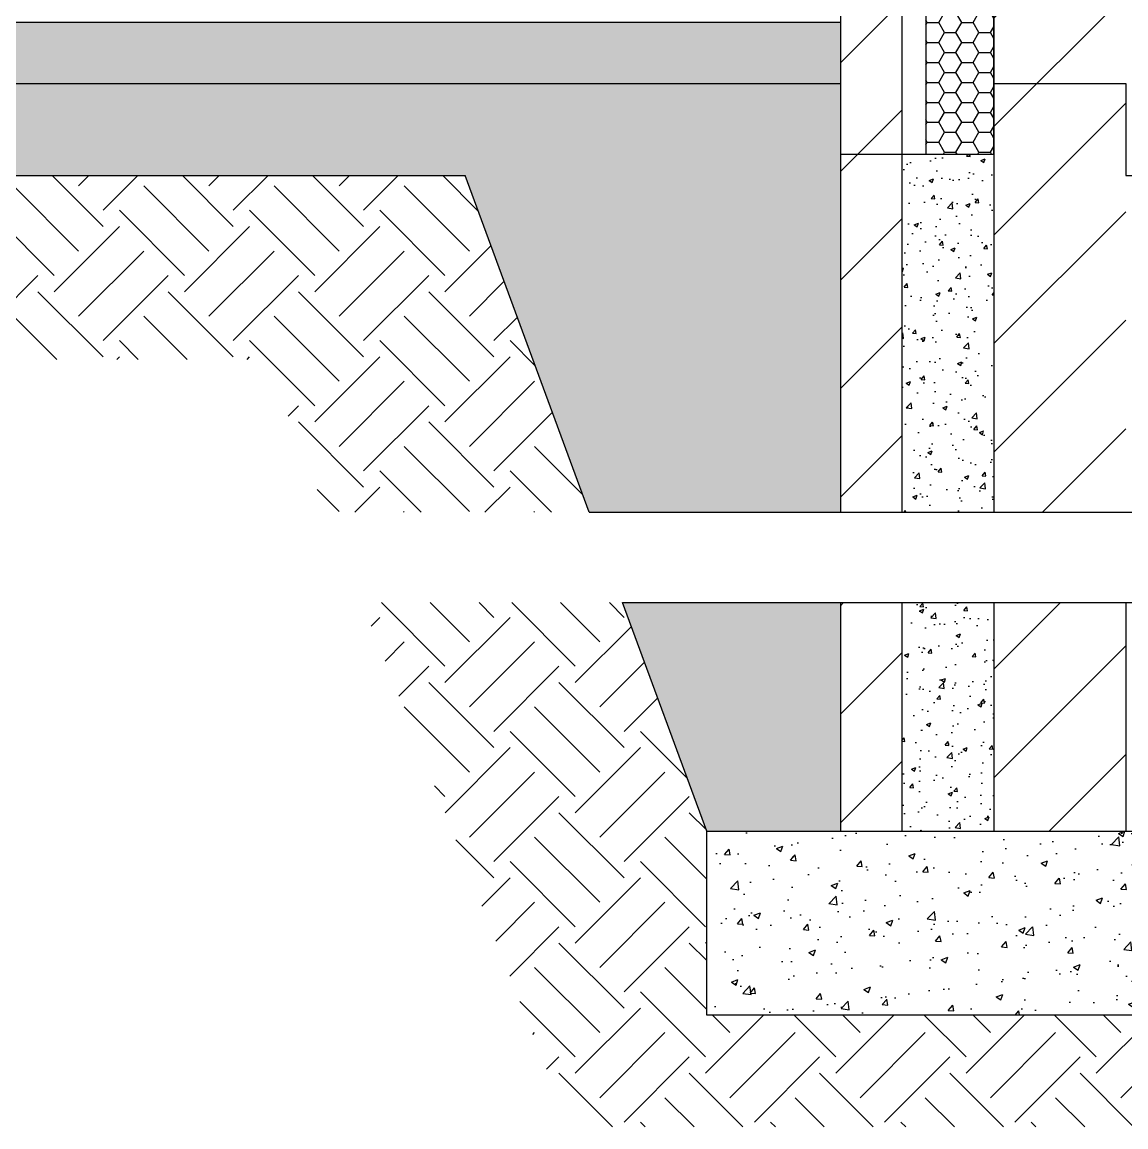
# Model space of a CAD drawing. Header units: inches. Extents: x -48459 to 205009, y 10398 to 54474.
# Drawn here: x -28557 to -26760, y 46025 to 47824 of the extents above; entities that cross this region are included whole.
import ezdxf

# ---------------------------------------------------------------- set-up
doc = ezdxf.new("R2010")
doc.units = ezdxf.units.IN
doc.header["$MEASUREMENT"] = 0
doc.layers.add('.', color=80, linetype='Continuous', lineweight=18)
for name, color, linetype in [('AR-FILL', 8, 'Continuous'), ('AR-FOUNDATION', 6, 'Continuous'), ('AR-GROUND LINE', 3, 'Continuous'), ('AR-Hat', 8, 'Continuous'), ('AR-NEW-WALL', 2, 'Continuous'), ('AR-PROJECT-DIMS', 8, 'Continuous'), ('AR-ROOF-LINE', 8, 'Continuous'), ('Hatch-insu', 46, 'Continuous')]:
    doc.layers.add(name, color=color, linetype=linetype)
doc.layers.add('AR-RADON-BARRIER', color=1, linetype='Continuous', true_color=0xff0000)
pattern_1 = [(45, (-36091.56, -8e-11), (-88.38835, 88.38835), [])]

msp = doc.modelspace()

# ---------------------------------------------------------------- hatches: boundary and pattern name
at = {"layer": '.', "transparency": 33554559}
h = msp.add_hatch(dxfattribs=at)
h.set_pattern_fill('ANSI31', color=8, scale=1000)
h.set_pattern_definition(pattern_1)
h.paths.add_polyline_path([(-26760, 48642.2), (-26975, 48642.2), (-26974.8, 47509.2), (-26974.8, 47026), (-26759.8, 47026)])
h = msp.add_hatch(dxfattribs=at)
h.set_pattern_fill('ANSI31', color=8, scale=1000)
h.set_pattern_definition(pattern_1)
h.paths.add_polyline_path([(-26759.8, 46878.8), (-26974.8, 46878.8), (-26974.8, 46506.8), (-26759.8, 46506.8)])
h.paths.add_polyline_path([(-27124.8, 46878.8), (-27224.8, 46878.8), (-27224.8, 46506.8), (-27124.8, 46506.8)])
h.paths.add_polyline_path([(-27124.8, 47509.2), (-27224.8, 47509.2), (-27224.8, 47026), (-27124.8, 47026)])
h.paths.add_polyline_path([(-27124.8, 48571.6), (-27224.8, 48571.6), (-27224.8, 47509.2), (-27124.8, 47509.2)])
at = {"layer": 'AR-Hat', "transparency": 33554559}
h = msp.add_hatch(dxfattribs=at)
h.set_pattern_fill('AR-SAND', color=8, scale=10)
h.set_pattern_definition([(37.5, (0, 0), (-0.6299336, 19.2682377), [0, -15.2, 0, -17, 0, -16.25]), (7.5, (0, 0), (17.697767, 28.221461), [0, -8.2, 0, -13.7, 0, -5.25]), (327.5, (-12.3, 0), (31.1414186, 0.0565905), [0, -5, 0, -18, 0, -23.5]), (317.5, (-12.3, 0), (30.061266, 8.776756), [0, -2.5, 0, -11.8, 0, -13.5])])
h.paths.add_polyline_path([(-27224.8, 47724.2), (-27224.8, 47824.2), (-30224.8, 47824.2), (-30224.8, 47724.2)])
h = msp.add_hatch(dxfattribs=at)
h.set_pattern_fill('GRAVEL', color=8, scale=200, angle=30)
h.set_pattern_definition([(258.012788, (24.708, 245.205), (-485.640646, -2358.845727), [26.9072, -2663.8176]), (214.96974, (19.119, 218.885), (1978.4609691, 1373.2050808), [46.1736, -4571.18495]), (162.510447, (-18.718, 192.42), (2832.0508076, -905.2558883), [32.5576, -3223.2065]), (297.273689, (-61.268, 110.119), (-1826.7949192, 3564.1016151), [42.0476, -4162.7116]), (322.833654, (-42, 72.746), (-2066.0254038, 1578.460969), [41.231, -4081.8746]), (27.273689, (-9.144, 47.837), (-3564.1016151, -1826.7949192), [42.0476, -4162.7116]), (67.69424, (28.2295, 67.105), (-1251.6660498, -3032.0508076), [55.6058, -5504.9697]), (102.255328, (49.3346, 118.55), (-987.5644347, 4510.5117767), [52.4976, -5197.2643]), (151.429566, (38.191, 169.851), (-2685.640646, 1451.6660498), [42.19, -4176.8146]), (205.236358, (1.138, 190.028), (2005.2558883, 926.794919), [48.1664, -2360.1525]), (252.397438, (-42.431, 169.492), (-978.4609691, -3105.2558883), [62.2896, -6166.675]), (168.814075, (111.205, 207.387), (-1812.435565, 339.2304845), [21.2602, -2104.76896]), (201.469234, (90.349, 211.512), (2451.6660498, 953.5898385), [40.4474, -4004.3023]), (255, (52.71, 196.71), (100, -173.20508), [28.2842, -254.5585]), (233.19859, (28.583, 210.492), (666.025404, 846.410162), [15.2316, -1507.923]), (321.80141, (19.46, 198.296), (-473.20508, 419.615242), [21.5406, -1055.49236]), (60.96376, (36.387, 184.976), (319.615242, 646.410162), [34.9858, -1131.2046]), (191.56505, (53.37, 215.564), (446.41016, 26.79492), [25.2982, -607.1573]), (46.38954, (-81, 140.296), (1432.0508076, 1519.6152423), [35.44, -3508.569]), (100.346176, (-56.555, 165.956), (407.179677, -2305.2558883), [29.7322, -2943.48155]), (323.19859, (33.368, 250.205), (-846.410162, 666.025404), [30.463, -1492.6916]), (13.61046, (57.76, 231.956), (-2032.0508076, -480.3847577), [35.44, -3508.569]), (9.443955, (-19, 32.91), (-1066.025404, -153.5898385), [34.176, -1674.62475]), (324.77514, (14.713, 38.517), (-1966.0254038, 1405.2558883), [28.6356, -2834.9286]), (96.80141, (135.1, 78), (-153.589838, 1066.025404), [30.463, -1492.6916]), (47.354025, (131.492, 108.249), (-1851.6660498, -1992.820323), [33.5262, -3319.0847]), (99.443955, (50.23, 29), (153.5898385, -1066.025404), [17.088, -1691.71275]), (131.30993, (124.708, 72), (-573.20508, 592.820323), [10.198, -1009.6059]), (195.96376, (117.976, 79.66), (619.615242, 126.79492), [41.231, -783.3901]), (216.009006, (78.335, 68.32), (1632.0508076, 1173.2050808), [38.21, -3782.78463]), (333.69007, (45.387, 169.387), (-373.20508, 246.41016), [28.8444, -692.26586]), (23.157227, (71.2436, 156.6025), (3144.4863729, 1353.5898385), [50.3588, -4985.5125]), (90.945396, (117.545, 176.406), (7.179677, -1612.435565), [20.5912, -2038.5348]), (120, (117.2, 197), (-273.2051, 73.2051), [12, -188]), (150.256437, (71.87, 71.517), (1392.820323, -812.4355653), [27.7848, -2750.704]), (78.012788, (47.746, 85.301), (485.640646, 2358.845727), [53.8144, -2636.9104]), (30, (58.92, 137.94), (73.2051, 273.2051), [52, -148]), (355.304846, (103.956, 163.942), (2432.0508076, -212.4355653), [31.6228, -3130.65486]), (284.054604, (135.473, 161.354), (226.794919, -792.820323), [29.1204, -1426.9016]), (237.645975, (142.545, 133.105), (-2290.8965344, -3632.0508076), [47.413, -4693.89484]), (205.426079, (117.172, 93.0526), (-2351.6660498, -1126.7949192), [50.1598, -4965.8147])])
h.paths.add_polyline_path([(-27442.3, 46506.8), (-27224.8, 46506.8), (-27224.8, 46878.8), (-27579.4, 46878.8)])
h.paths.add_polyline_path([(-30224.8, 47724.2), (-30224.8, 47574.2), (-27835.7, 47574.2), (-27633.7, 47026), (-27224.8, 47026), (-27224.8, 47724.2)])
h = msp.add_hatch(dxfattribs=at)
h.set_pattern_fill('AR-CONC', color=8, scale=10)
h.set_pattern_definition([(50, (-36091.56, -8e-11), (71.72602, -6.27521), [7.5, -82.5]), (355, (-36091.56, -8e-11), (-13.87513, 75.21921), [6, -66]), (100.45144, (-36085.584, -0.52), (57.85088, 68.944), [6.37402, -70.11421]), (46.1842, (-36091.56, 20), (106.72413, -16.55193), [11.25, -123.75]), (96.63564, (-36082.67, 18.62), (93.4662, 97.41186), [9.56103, -105.17138]), (351.18416, (-36091.56, 20), (93.4662, 97.41186), [9, -99]), (21, (-36081.56, 15), (59.690705, -40.26189), [7.5, -82.5]), (326, (-36081.56, 15), (24.33153, 72.515), [6, -66]), (71.45144, (-36076.59, 11.645), (84.02224, 32.25312), [6.37402, -70.11421]), (37.5, (-36091.56, -8e-11), (1.215986, 33.289385), [0, -65.2, 0, -67, 0, -66.25]), (7.5, (-36091.56, -8e-11), (26.306954, 39.44117), [0, -38.2, 0, -63.7, 0, -25.25]), (327.5, (-36113.86, -8e-11), (53.382244, -2.255487), [0, -25, 0, -78, 0, -103.5]), (317.5, (-36123.86, -8e-11), (58.318617, 10.0105), [0, -32.5, 0, -51.8, 0, -73.5])])
h.paths.add_polyline_path([(-26974.8, 47609.2), (-27124.8, 47609.2), (-27124.8, 47026), (-26974.8, 47026)])
h.paths.add_polyline_path([(-26974.8, 46878.8), (-27124.8, 46878.8), (-27124.8, 46506.8), (-26974.8, 46506.8)])
h = msp.add_hatch(dxfattribs=at)
h.set_pattern_fill('EARTH', color=8, scale=600, angle=45)
h.paths.add_polyline_path([(-27579.4, 46878.8), (-28004, 46878.8), (-27666.1, 46025), (-26236.9, 46025), (-26236.9, 46206.8), (-26542.3, 46206.8), (-27442.3, 46206.8), (-27442.3, 46506.8)])
h.paths.add_polyline_path([(-28062.3, 47026), (-27633.7, 47026), (-27835.7, 47574.2), (-30224.8, 47574.2), (-30224.8, 47301.2), (-30224.8, 47274.9), (-28160.7, 47274.9)])
h = msp.add_hatch(dxfattribs=at)
h.set_pattern_fill('AR-CONC', color=8, scale=15)
h.set_pattern_definition([(50, (0, 0), (107.58903, -9.41282), [11.25, -123.75]), (355, (0, 0), (-20.8127, 112.82882), [9, -99]), (100.45144, (8.97, -0.78), (86.77633, 103.416), [9.56103, -105.17132]), (46.1842, (0, 30), (160.0862, -24.8279), [16.875, -185.625]), (96.63564, (13.34, 27.93), (140.1993, 146.1178), [14.34155, -157.75706]), (351.18416, (0, 30), (140.1993, 146.1178), [13.5, -148.5]), (21, (15, 22.5), (89.53606, -60.39283), [11.25, -123.75]), (326, (15, 22.5), (36.4973, 108.7725), [9, -99]), (71.45144, (22.46, 17.47), (126.03336, 48.37967), [9.56103, -105.17132]), (37.5, (0, 0), (1.823978, 49.934078), [0, -97.8, 0, -100.5, 0, -99.375]), (7.5, (0, 0), (39.46043, 59.161757), [0, -57.3, 0, -95.55, 0, -37.875]), (327.5, (-33.45, 0), (80.073365, -3.38323), [0, -37.5, 0, -117, 0, -155.25]), (317.5, (-48.45, 0), (87.477925, 15.01575), [0, -48.75, 0, -77.7, 0, -110.25])])
h.paths.add_polyline_path([(-26542.3, 46506.8), (-27442.3, 46506.8), (-27442.3, 46206.8), (-26542.3, 46206.8)])
at = {"layer": 'Hatch-insu'}
h = msp.add_hatch(dxfattribs=at)
h.set_pattern_fill('HONEY', color=8, scale=150)
h.set_pattern_definition([(0, (-42749.114, -647.028), (28.125, 16.2379763), [18.75, -37.5]), (120, (-42749.114, -647.028), (-28.125, 16.2379763), [18.75, -37.5]), (60, (-42749.114, -647.028), (1e-14, 32.4759526), [-37.5, 18.75])])
h.paths.add_polyline_path([(-27085.7, 47609.2), (-26974.8, 47609.2), (-26974.8, 48563.6), (-27024.8, 48563.6), (-27024.8, 48568.9), (-27085.7, 48568.9)])

# ---------------------------------------------------------------- linework, layer by layer
at = {"layer": 'AR-FILL'}
for p, q in [((-27633.7, 47026), (-27835.7, 47574.2)), ((-27633.7, 47026), (-8486.4, 47026)), ((-27579.4, 46878.8), (-8540.7, 46878.8)), ((-27442.3, 46506.8), (-27579.4, 46878.8))]:
    msp.add_line(p, q, dxfattribs=at)
at = {"layer": 'AR-FOUNDATION'}
msp.add_lwpolyline([(-27442.3, 46506.8), (-26542.3, 46506.8), (-26542.3, 46206.8), (-27442.3, 46206.8), (-27442.3, 46506.8)], dxfattribs=at)
at = {"layer": 'AR-GROUND LINE'}
msp.add_line((-30224.8, 47824.2), (-27224.8, 47824.2), dxfattribs=at)
at = {"layer": 'AR-Hat'}
msp.add_lwpolyline([(-26974.8, 48568.9), (-27024.8, 48568.9), (-27024.8, 48568.9), (-27085.7, 48568.9), (-27085.7, 47609.2), (-26974.8, 47609.2), (-26974.8, 48207.9)], dxfattribs=at)
at = {"layer": 'AR-NEW-WALL'}
for p, q in [((-26974.8, 48642.2), (-26974.8, 47026)), ((-27224.8, 48571.6), (-27224.8, 47026)), ((-27124.8, 48577.3), (-27124.8, 47026)), ((-27224.8, 46878.8), (-27224.8, 46506.8)), ((-27124.8, 46878.8), (-27124.8, 46506.8)), ((-26974.8, 46878.8), (-26974.8, 46506.8)), ((-26759.8, 46878.8), (-26759.8, 46506.8))]:
    msp.add_line(p, q, dxfattribs=at)
at = {"layer": 'AR-PROJECT-DIMS'}
msp.add_line((-26974.8, 48113.1), (-26974.8, 47102.2), dxfattribs=at)
at = {"layer": 'AR-RADON-BARRIER'}
msp.add_lwpolyline([(-27224.8, 47609.2), (-26974.8, 47609.2), (-26974.8, 47724.2), (-26759.8, 47724.2), (-26759.8, 47574.2), (-24594.8, 47574.2), (-24594.8, 47724.2), (-24379.8, 47724.2), (-24379.8, 47574.2), (-20999.8, 47574.2), (-20999.8, 47724.2), (-20784.8, 47724.2), (-20784.8, 47509.2), (-20534.8, 47509.2)], dxfattribs=at)
at = {"layer": 'AR-ROOF-LINE'}
for p, q in [((-30224.8, 47724.2), (-27224.8, 47724.2)), ((-30224.8, 47574.2), (-27835.7, 47574.2))]:
    msp.add_line(p, q, dxfattribs=at)

doc.saveas('drawing.dxf')
